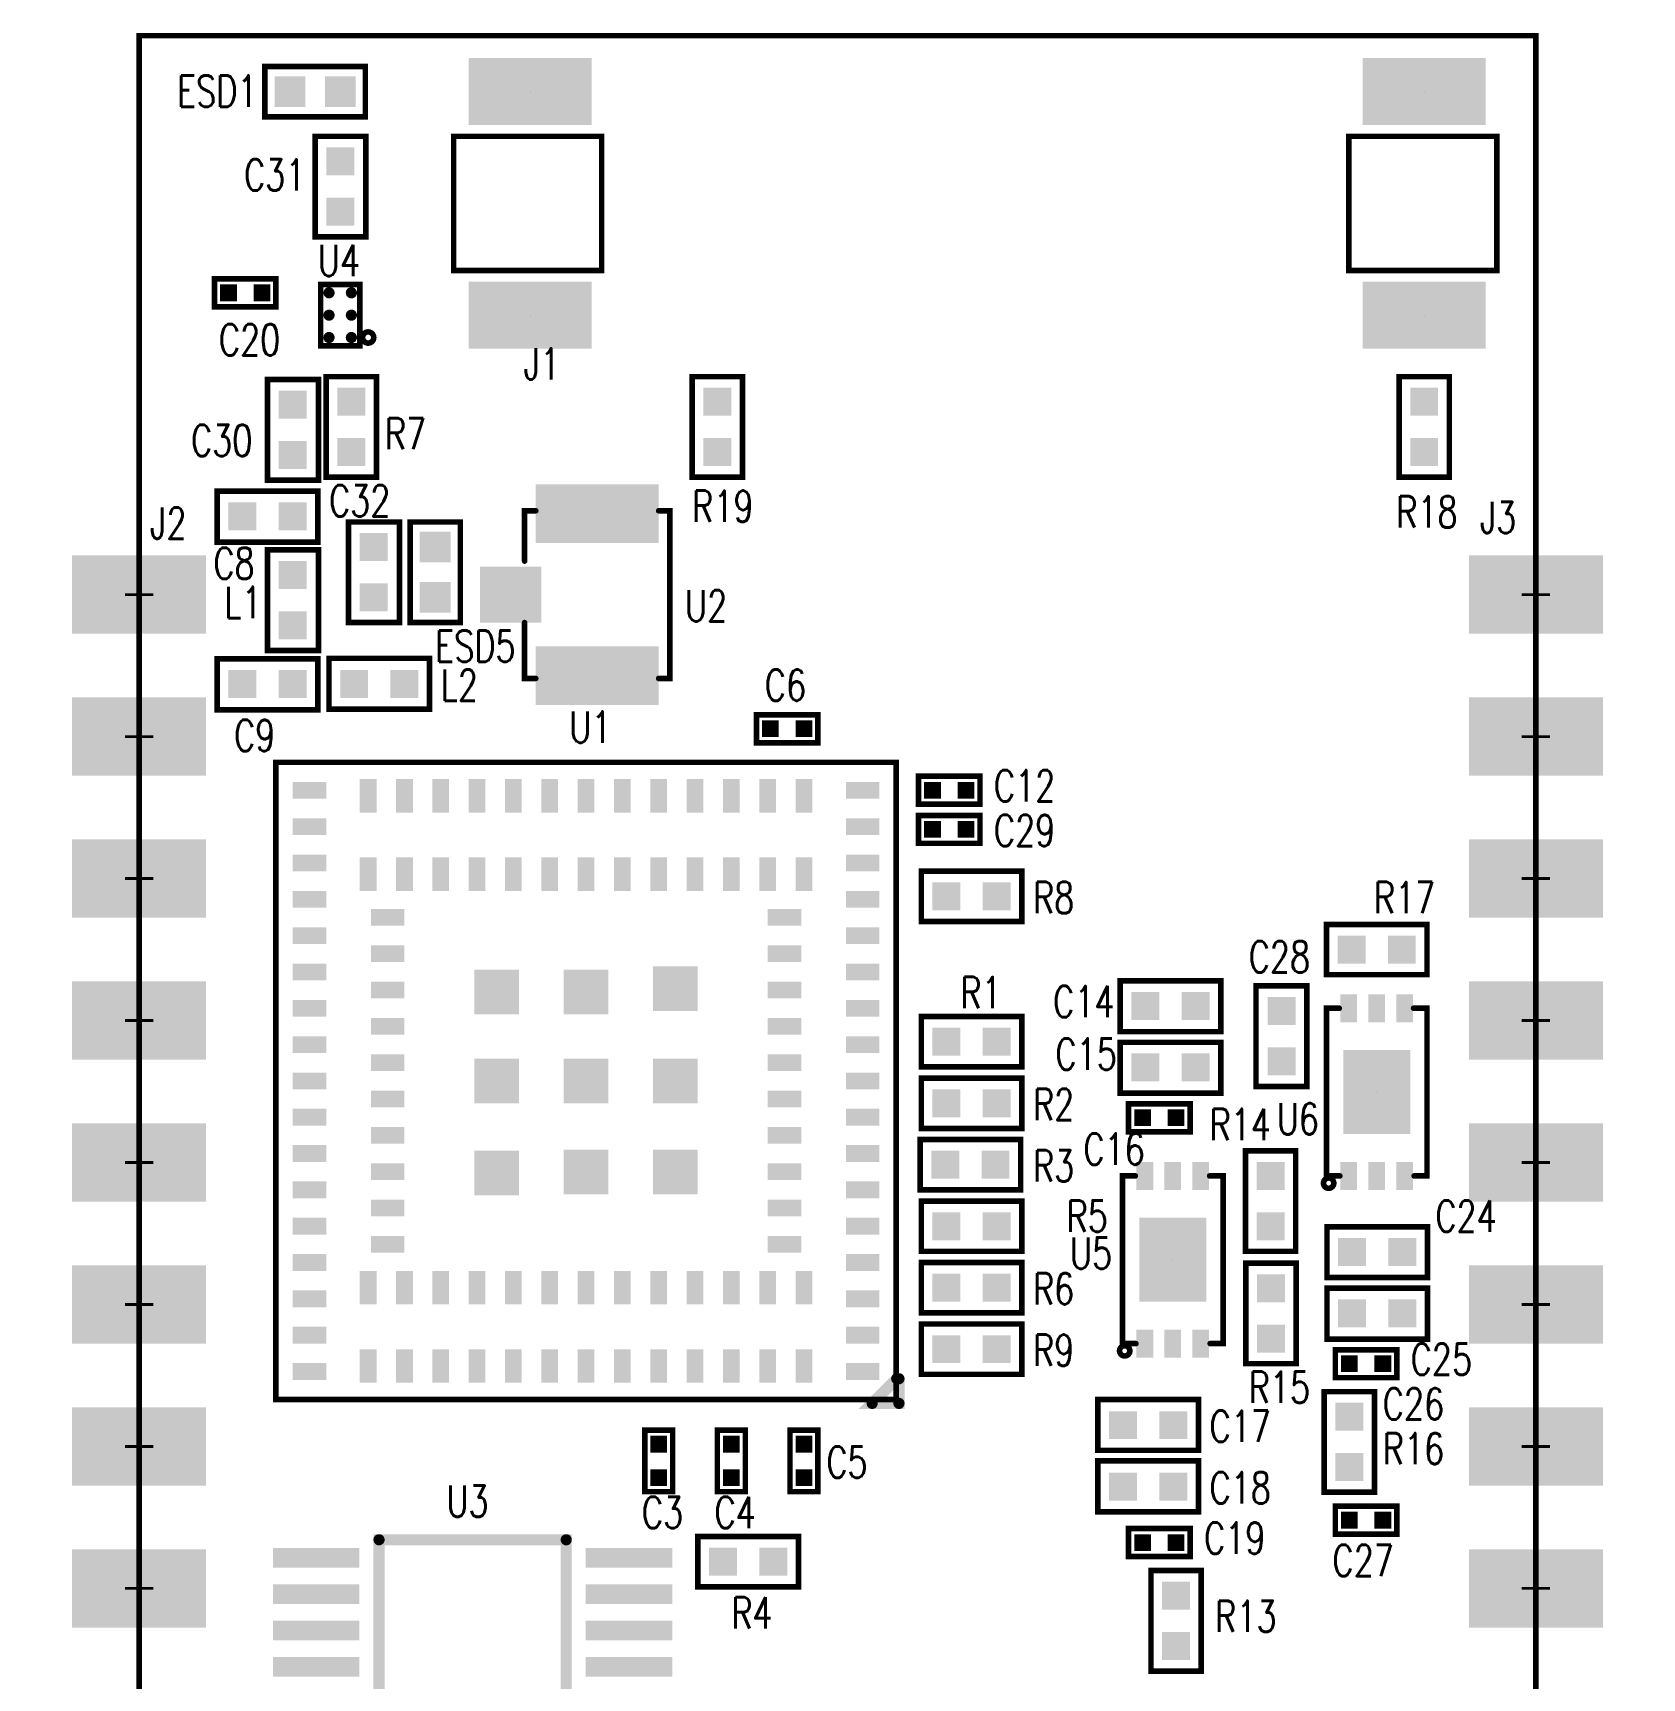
# Model space of a CAD drawing. Extents: x -1.9 to 26.9, y -0.1 to 50.
# Drawn here: x -1.9 to 26.9, y 20.62 to 50.05 of the extents above; entities that cross this region are included whole.
import ezdxf

# ---------------------------------------------------------------- set-up
doc = ezdxf.new("R2010")
doc.units = 0
for name, color, linetype in [('BOARD_CUTOUT_00', 254, 'CONTINUOUS'), ('BOARD_OUTLINE_00', 254, 'CONTINUOUS'), ('DRIL_NPLTE_THRU_01', 176, 'CONTINUOUS'), ('DRIL_NPLTE_THRU_02', 136, 'CONTINUOUS'), ('DRIL_NPLTE_THRU_03', 56, 'CONTINUOUS'), ('DRIL_NPLTE_THRU_04', 16, 'CONTINUOUS'), ('DRIL_PLTE_THRU_01', 176, 'CONTINUOUS'), ('DRIL_PLTE_THRU_02', 136, 'CONTINUOUS'), ('DRIL_PLTE_THRU_03', 56, 'CONTINUOUS'), ('DRIL_PLTE_THRU_04', 16, 'CONTINUOUS'), ('DRIL_SYMBOL', 254, 'CONTINUOUS'), ('PADS_BOT', 1, 'CONTINUOUS'), ('PADS_INNER', 5, 'CONTINUOUS'), ('PADS_TOP', 5, 'CONTINUOUS'), ('PART_NAME_01', 254, 'CONTINUOUS'), ('PART_TOP_2DLINE_01', 254, 'CONTINUOUS'), ('PART_TOP_2DLINE_26', 254, 'CONTINUOUS')]:
    doc.layers.add(name, color=color, linetype=linetype)
doc.styles.add('W0$1', font='simplex', dxfattribs={"width": 0.75})

# ---------------------------------------------------------------- blocks, each defined once
blk = doc.blocks.new('SMOOTH_0$1')
at = {"const_width": 0.05}
blk.add_lwpolyline([(-0.025, 0, 1), (0.025, 0, 1)], format="xyb", close=True, dxfattribs=at)
blk = doc.blocks.new('BOARD_1')
at = {"layer": 'BOARD_CUTOUT_00', "const_width": 0.1}
for points in [[(5.98, 5.9), (8.63, 5.9), (8.63, 3.5), (5.98, 3.5)], [(22, 5.9), (24.65, 5.9), (24.65, 3.5), (22, 3.5)]]:
    blk.add_lwpolyline(points, close=True, dxfattribs=at)
at = {"layer": 'BOARD_OUTLINE_00', "const_width": 0.1}
blk.add_lwpolyline([(0.35, 7.7), (25.35, 7.7), (25.35, -42.3), (0.35, -42.3)], close=True, dxfattribs=at)
at = {"layer": 'BOARD_CUTOUT_00'}
for p in [(5.98, 5.9), (8.63, 5.9), (22, 5.9), (24.65, 5.9), (5.98, 3.5), (8.63, 3.5), (22, 3.5), (24.65, 3.5)]:
    blk.add_blockref('SMOOTH_0$1', p, dxfattribs=at)
at = {"layer": 'BOARD_OUTLINE_00'}
for p in [(0.35, 7.7), (25.35, 7.7), (0.35, -42.3), (25.35, -42.3)]:
    blk.add_blockref('SMOOTH_0$1', p, dxfattribs=at)
blk = doc.blocks.new('PART_BODY_TOP_2')
at = {"layer": 'PART_TOP_2DLINE_01', "const_width": 0.1}
blk.add_lwpolyline([(-0.55, 0.25), (0.55, 0.25), (0.55, -0.25), (-0.55, -0.25)], close=True, dxfattribs=at)
at = {"layer": 'PART_TOP_2DLINE_01'}
for p in [(-0.55, 0.25), (0.55, 0.25), (-0.55, -0.25), (0.55, -0.25)]:
    blk.add_blockref('SMOOTH_0$1', p, dxfattribs=at)
blk = doc.blocks.new('DRIL_HOLE_0')
blk.add_lwpolyline([(0, 0, 1), (0, 0, 1)], format="xyb", close=True)
blk = doc.blocks.new('PAD_0')
blk.add_lwpolyline([(0, 0, 1), (0, 0, 1)], format="xyb", close=True)
blk = doc.blocks.new('PAD_1')
at = {"const_width": 0.3}
blk.add_lwpolyline([(-0.15, 0), (0.15, 0)], dxfattribs=at)
blk = doc.blocks.new('STK_TOP_5')
at = {"layer": 'DRIL_PLTE_THRU_01'}
blk.add_blockref('DRIL_HOLE_0', (0, 0), dxfattribs=at)
at = {"layer": 'DRIL_PLTE_THRU_02'}
blk.add_blockref('DRIL_HOLE_0', (0, 0), dxfattribs=at)
at = {"layer": 'DRIL_PLTE_THRU_03'}
blk.add_blockref('DRIL_HOLE_0', (0, 0), dxfattribs=at)
at = {"layer": 'DRIL_PLTE_THRU_04'}
blk.add_blockref('DRIL_HOLE_0', (0, 0), dxfattribs=at)
at = {"layer": 'PADS_BOT'}
blk.add_blockref('PAD_0', (0, 0), dxfattribs=at)
at = {"layer": 'PADS_INNER'}
blk.add_blockref('PAD_0', (0, 0), dxfattribs=at)
at = {"layer": 'PADS_TOP'}
blk.add_blockref('PAD_1', (0, 0), dxfattribs=at)
blk = doc.blocks.new('SYM_TOP_2')
for name, p in [('PART_BODY_TOP_2', (0, 0)), ('STK_TOP_5', (-0.3, 0)), ('STK_TOP_5', (0.3, 0))]:
    blk.add_blockref(name, p)
blk = doc.blocks.new('PART_TOP_2')
blk.add_blockref('SYM_TOP_2', (0, 0))
at = {"layer": 'PART_NAME_01', "style": 'W0$1', "width": 0.75}
blk.add_text('C12', height=0.56, dxfattribs=at).set_placement((0.8, -0.2))
blk = doc.blocks.new('PART_BODY_TOP_3')
at = {"layer": 'PART_TOP_2DLINE_01', "const_width": 0.1}
blk.add_lwpolyline([(-0.9, -0.46), (0.9, -0.46), (0.9, 0.45), (-0.9, 0.45)], close=True, dxfattribs=at)
at = {"layer": 'PART_TOP_2DLINE_01'}
for p in [(-0.9, 0.45), (0.9, 0.45), (-0.9, -0.46), (0.9, -0.46)]:
    blk.add_blockref('SMOOTH_0$1', p, dxfattribs=at)
blk = doc.blocks.new('PAD_2')
at = {"const_width": 0.5}
blk.add_lwpolyline([(-0.25, 0), (0.25, 0)], dxfattribs=at)
blk = doc.blocks.new('STK_TOP_6')
at = {"layer": 'DRIL_PLTE_THRU_01'}
blk.add_blockref('DRIL_HOLE_0', (0, 0), dxfattribs=at)
at = {"layer": 'DRIL_PLTE_THRU_02'}
blk.add_blockref('DRIL_HOLE_0', (0, 0), dxfattribs=at)
at = {"layer": 'DRIL_PLTE_THRU_03'}
blk.add_blockref('DRIL_HOLE_0', (0, 0), dxfattribs=at)
at = {"layer": 'DRIL_PLTE_THRU_04'}
blk.add_blockref('DRIL_HOLE_0', (0, 0), dxfattribs=at)
at = {"layer": 'PADS_BOT'}
blk.add_blockref('PAD_0', (0, 0), dxfattribs=at)
at = {"layer": 'PADS_INNER'}
blk.add_blockref('PAD_0', (0, 0), dxfattribs=at)
at = {"layer": 'PADS_TOP'}
blk.add_blockref('PAD_2', (0, 0), dxfattribs=at)
blk = doc.blocks.new('SYM_TOP_3')
for name, p in [('PART_BODY_TOP_3', (0, 0)), ('STK_TOP_6', (-0.45, 0)), ('STK_TOP_6', (0.45, 0))]:
    blk.add_blockref(name, p)
blk = doc.blocks.new('PART_TOP_4')
blk.add_blockref('SYM_TOP_3', (0, 0))
at = {"layer": 'PART_NAME_01', "style": 'W0$1', "width": 0.75}
blk.add_text('C14', height=0.56, dxfattribs=at).set_placement((-2.1, -0.2))
blk = doc.blocks.new('PART_TOP_5')
blk.add_blockref('SYM_TOP_3', (0, 0))
at = {"layer": 'PART_NAME_01', "style": 'W0$1', "width": 0.75}
blk.add_text('C15', height=0.56, dxfattribs=at).set_placement((-2.06, -0.04))
blk = doc.blocks.new('PART_TOP_6')
blk.add_blockref('SYM_TOP_2', (0, 0))
at = {"layer": 'PART_NAME_01', "style": 'W0$1', "width": 0.75}
blk.add_text('C16', height=0.56, dxfattribs=at).set_placement((-1.36, -0.84))
blk = doc.blocks.new('PART_TOP_7')
blk.add_blockref('SYM_TOP_3', (0, 0))
at = {"layer": 'PART_NAME_01', "style": 'W0$1', "width": 0.75}
blk.add_text('C17', height=0.56, rotation=180, dxfattribs=at).set_placement((-1.1, 0.3))
blk = doc.blocks.new('PART_TOP_8')
blk.add_blockref('SYM_TOP_3', (0, 0))
at = {"layer": 'PART_NAME_01', "style": 'W0$1', "width": 0.75}
blk.add_text('C18', height=0.56, rotation=180, dxfattribs=at).set_placement((-1.1, 0.3))
blk = doc.blocks.new('PART_TOP_9')
blk.add_blockref('SYM_TOP_2', (0, 0))
at = {"layer": 'PART_NAME_01', "style": 'W0$1', "width": 0.75}
blk.add_text('C19', height=0.56, rotation=180, dxfattribs=at).set_placement((-0.8, 0.2))
blk = doc.blocks.new('PART_TOP_12')
blk.add_blockref('SYM_TOP_3', (0, 0))
at = {"layer": 'PART_NAME_01', "style": 'W0$1', "width": 0.75}
blk.add_text('C24', height=0.56, dxfattribs=at).set_placement((1.04, 0.36))
blk = doc.blocks.new('PART_TOP_13')
blk.add_blockref('SYM_TOP_3', (0, 0))
at = {"layer": 'PART_NAME_01', "style": 'W0$1', "width": 0.75}
blk.add_text('C25', height=0.56, dxfattribs=at).set_placement((0.6, -1.1))
blk = doc.blocks.new('PART_TOP_14')
blk.add_blockref('SYM_TOP_2', (0, 0))
at = {"layer": 'PART_NAME_01', "style": 'W0$1', "width": 0.75}
blk.add_text('C26', height=0.56, dxfattribs=at).set_placement((0.3, -1))
blk = doc.blocks.new('PART_TOP_15')
blk.add_blockref('SYM_TOP_2', (0, 0))
at = {"layer": 'PART_NAME_01', "style": 'W0$1', "width": 0.75}
blk.add_text('C27', height=0.56, dxfattribs=at).set_placement((-0.6, -1))
blk = doc.blocks.new('PART_TOP_16')
blk.add_blockref('SYM_TOP_3', (0, 0))
at = {"layer": 'PART_NAME_01', "style": 'W0$1', "width": 0.75}
blk.add_text('C28', height=0.56, rotation=90, dxfattribs=at).set_placement((-1.14, -0.59))
blk = doc.blocks.new('PART_TOP_17')
blk.add_blockref('SYM_TOP_2', (0, 0))
at = {"layer": 'PART_NAME_01', "style": 'W0$1', "width": 0.75}
blk.add_text('C3', height=0.56, rotation=90, dxfattribs=at).set_placement((1.2, -0.3))
blk = doc.blocks.new('PART_TOP_18')
blk.add_blockref('SYM_TOP_2', (0, 0))
at = {"layer": 'PART_NAME_01', "style": 'W0$1', "width": 0.75}
blk.add_text('C6', height=0.56, rotation=180, dxfattribs=at).set_placement((0.4, -0.5))
blk = doc.blocks.new('PART_TOP_19')
blk.add_blockref('SYM_TOP_3', (0, 0))
at = {"layer": 'PART_NAME_01', "style": 'W0$1', "width": 0.75}
blk.add_text('C8', height=0.56, dxfattribs=at).set_placement((-0.97, -1.12))
blk = doc.blocks.new('PART_TOP_20')
blk.add_blockref('SYM_TOP_3', (0, 0))
at = {"layer": 'PART_NAME_01', "style": 'W0$1', "width": 0.75}
blk.add_text('C9', height=0.56, dxfattribs=at).set_placement((-0.6, -1.2))
blk = doc.blocks.new('PART_BODY_TOP_5')
at = {"layer": 'PART_TOP_2DLINE_01', "const_width": 0.1}
blk.add_lwpolyline([(-0.9, 0.45), (0.9, 0.45), (0.9, -0.45), (-0.9, -0.45)], close=True, dxfattribs=at)
at = {"layer": 'PART_TOP_2DLINE_01'}
for p in [(-0.9, 0.45), (0.9, 0.45), (-0.9, -0.45), (0.9, -0.45)]:
    blk.add_blockref('SMOOTH_0$1', p, dxfattribs=at)
blk = doc.blocks.new('PAD_6')
at = {"const_width": 0.55}
blk.add_lwpolyline([(-0.275, 0), (0.275, 0)], dxfattribs=at)
blk = doc.blocks.new('STK_TOP_10')
at = {"layer": 'DRIL_PLTE_THRU_01'}
blk.add_blockref('DRIL_HOLE_0', (0, 0), dxfattribs=at)
at = {"layer": 'DRIL_PLTE_THRU_02'}
blk.add_blockref('DRIL_HOLE_0', (0, 0), dxfattribs=at)
at = {"layer": 'DRIL_PLTE_THRU_03'}
blk.add_blockref('DRIL_HOLE_0', (0, 0), dxfattribs=at)
at = {"layer": 'DRIL_PLTE_THRU_04'}
blk.add_blockref('DRIL_HOLE_0', (0, 0), dxfattribs=at)
at = {"layer": 'PADS_BOT'}
blk.add_blockref('PAD_0', (0, 0), dxfattribs=at)
at = {"layer": 'PADS_INNER'}
blk.add_blockref('PAD_0', (0, 0), dxfattribs=at)
at = {"layer": 'PADS_TOP'}
blk.add_blockref('PAD_6', (0, 0), dxfattribs=at)
blk = doc.blocks.new('SYM_TOP_5')
for name, p in [('PART_BODY_TOP_5', (0, 0)), ('STK_TOP_10', (-0.45, 0)), ('STK_TOP_10', (0.45, 0))]:
    blk.add_blockref(name, p)
blk = doc.blocks.new('PART_TOP_22')
blk.add_blockref('SYM_TOP_5', (0, 0))
at = {"layer": 'PART_NAME_01', "style": 'W0$1', "width": 0.75}
blk.add_text('ESD1', height=0.56, dxfattribs=at).set_placement((-2.47, -0.27))
blk = doc.blocks.new('DRIL_SYMBOL_1')
at = {"layer": 'DRIL_SYMBOL', "const_width": 0.0508}
for points in [[(-0.254, 0), (0.254, 0)], [(0, -0.254), (0, 0.254)]]:
    blk.add_lwpolyline(points, dxfattribs=at)
blk = doc.blocks.new('DRIL_HOLE_1')
at = {"const_width": 0.5}
blk.add_lwpolyline([(-0.25, 0, 1), (0.25, 0, 1)], format="xyb", close=True, dxfattribs=at)
blk.add_blockref('DRIL_SYMBOL_1', (0, 0))
blk = doc.blocks.new('PAD_7')
at = {"const_width": 1.4}
blk.add_lwpolyline([(-0.7, 0), (0.7, 0)], dxfattribs=at)
blk = doc.blocks.new('PAD_8')
at = {"const_width": 1.4}
blk.add_lwpolyline([(-1.2, 0), (1.2, 0)], dxfattribs=at)
blk = doc.blocks.new('STK_TOP_69')
at = {"layer": 'DRIL_PLTE_THRU_01'}
blk.add_blockref('DRIL_HOLE_1', (0, 0), dxfattribs=at)
at = {"layer": 'DRIL_PLTE_THRU_02'}
blk.add_blockref('DRIL_HOLE_1', (0, 0), dxfattribs=at)
at = {"layer": 'DRIL_PLTE_THRU_03'}
blk.add_blockref('DRIL_HOLE_1', (0, 0), dxfattribs=at)
at = {"layer": 'DRIL_PLTE_THRU_04'}
blk.add_blockref('DRIL_HOLE_1', (0, 0), dxfattribs=at)
at = {"layer": 'PADS_BOT', "rotation": 90}
blk.add_blockref('PAD_8', (0, 0), dxfattribs=at)
at = {"layer": 'PADS_INNER'}
blk.add_blockref('PAD_7', (0, 0), dxfattribs=at)
at = {"layer": 'PADS_TOP'}
blk.add_blockref('PAD_7', (0, 0), dxfattribs=at)
blk = doc.blocks.new('SYM_TOP_7')
for p in [(0, 0), (2.54, 0), (5.08, 0), (7.62, 0), (10.16, 0), (12.7, 0), (15.24, 0), (17.78, 0), (20.32, 0), (22.86, 0), (25.4, 0), (27.94, 0), (30.48, 0), (33.02, 0), (35.56, 0), (38.1, 0)]:
    blk.add_blockref('STK_TOP_69', p)
blk = doc.blocks.new('PART_TOP_26')
blk.add_blockref('SYM_TOP_7', (0, 0))
at = {"layer": 'PART_NAME_01', "style": 'W0$1', "width": 0.75}
blk.add_text('J2', height=0.56, rotation=90, dxfattribs=at).set_placement((-1, 0.2))
blk = doc.blocks.new('PART_TOP_27')
blk.add_blockref('SYM_TOP_7', (0, 0))
at = {"layer": 'PART_NAME_01', "style": 'W0$1', "width": 0.75}
blk.add_text('J3', height=0.56, rotation=90, dxfattribs=at).set_placement((-1.1, -1))
blk = doc.blocks.new('PART_BODY_TOP_8')
at = {"layer": 'PART_TOP_2DLINE_01', "const_width": 0.1}
blk.add_lwpolyline([(-0.9, -0.46), (0.9, -0.46), (0.9, 0.45), (-0.9, 0.45)], close=True, dxfattribs=at)
at = {"layer": 'PART_TOP_2DLINE_01'}
for p in [(-0.9, 0.45), (0.9, 0.45), (-0.9, -0.46), (0.9, -0.46)]:
    blk.add_blockref('SMOOTH_0$1', p, dxfattribs=at)
blk = doc.blocks.new('SYM_TOP_8')
for name, p in [('PART_BODY_TOP_8', (0, 0)), ('STK_TOP_6', (-0.45, 0)), ('STK_TOP_6', (0.45, 0))]:
    blk.add_blockref(name, p)
blk = doc.blocks.new('PART_TOP_28')
blk.add_blockref('SYM_TOP_8', (0, 0))
at = {"layer": 'PART_NAME_01', "style": 'W0$1', "width": 0.75}
blk.add_text('L1', height=0.56, rotation=270, dxfattribs=at).set_placement((-0.32, 1.22))
blk = doc.blocks.new('PART_TOP_29')
blk.add_blockref('SYM_TOP_8', (0, 0))
at = {"layer": 'PART_NAME_01', "style": 'W0$1', "width": 0.75}
blk.add_text('L2', height=0.56, rotation=180, dxfattribs=at).set_placement((-1.1, 0.3))
blk = doc.blocks.new('PART_BODY_TOP_9')
at = {"layer": 'PART_TOP_2DLINE_01', "const_width": 0.1}
blk.add_lwpolyline([(-0.9, 0.45), (0.9, 0.45), (0.9, -0.45), (-0.9, -0.45)], close=True, dxfattribs=at)
at = {"layer": 'PART_TOP_2DLINE_01'}
for p in [(-0.9, 0.45), (0.9, 0.45), (-0.9, -0.45), (0.9, -0.45)]:
    blk.add_blockref('SMOOTH_0$1', p, dxfattribs=at)
blk = doc.blocks.new('SYM_TOP_9')
for name, p in [('PART_BODY_TOP_9', (0, 0)), ('STK_TOP_6', (-0.45, 0)), ('STK_TOP_6', (0.45, 0))]:
    blk.add_blockref(name, p)
blk = doc.blocks.new('PART_TOP_30')
blk.add_blockref('SYM_TOP_9', (0, 0))
at = {"layer": 'PART_NAME_01', "style": 'W0$1', "width": 0.75}
blk.add_text('R1', height=0.56, dxfattribs=at).set_placement((-0.2, 0.6))
blk = doc.blocks.new('PART_TOP_32')
blk.add_blockref('SYM_TOP_9', (0, 0))
at = {"layer": 'PART_NAME_01', "style": 'W0$1', "width": 0.75}
blk.add_text('R13', height=0.56, rotation=90, dxfattribs=at).set_placement((0.2, 0.7))
blk = doc.blocks.new('PART_TOP_33')
blk.add_blockref('SYM_TOP_9', (0, 0))
at = {"layer": 'PART_NAME_01', "style": 'W0$1', "width": 0.75}
blk.add_text('R14', height=0.56, rotation=90, dxfattribs=at).set_placement((-1.09, -1.09))
blk = doc.blocks.new('PART_TOP_34')
blk.add_blockref('SYM_TOP_9', (0, 0))
at = {"layer": 'PART_NAME_01', "style": 'W0$1', "width": 0.75}
blk.add_text('R15', height=0.56, rotation=90, dxfattribs=at).set_placement((1.6, -0.4))
blk = doc.blocks.new('PART_TOP_35')
blk.add_blockref('SYM_TOP_9', (0, 0))
at = {"layer": 'PART_NAME_01', "style": 'W0$1', "width": 0.75}
blk.add_text('R16', height=0.56, rotation=270, dxfattribs=at).set_placement((-0.4, -0.6))
blk = doc.blocks.new('PART_TOP_36')
blk.add_blockref('SYM_TOP_9', (0, 0))
at = {"layer": 'PART_NAME_01', "style": 'W0$1', "width": 0.75}
blk.add_text('R17', height=0.56, dxfattribs=at).set_placement((-0.05, 0.65))
blk = doc.blocks.new('PART_TOP_37')
blk.add_blockref('SYM_TOP_9', (0, 0))
at = {"layer": 'PART_NAME_01', "style": 'W0$1', "width": 0.75}
blk.add_text('R2', height=0.56, dxfattribs=at).set_placement((1.1, -0.3))
blk = doc.blocks.new('PART_TOP_38')
blk.add_blockref('SYM_TOP_9', (0, 0))
at = {"layer": 'PART_NAME_01', "style": 'W0$1', "width": 0.75}
blk.add_text('R3', height=0.56, dxfattribs=at).set_placement((1.122, -0.3))
blk = doc.blocks.new('PART_TOP_39')
blk.add_blockref('SYM_TOP_9', (0, 0))
at = {"layer": 'PART_NAME_01', "style": 'W0$1', "width": 0.75}
blk.add_text('R4', height=0.56, rotation=180, dxfattribs=at).set_placement((0.3, 1.2))
blk = doc.blocks.new('PART_TOP_40')
blk.add_blockref('SYM_TOP_9', (0, 0))
at = {"layer": 'PART_NAME_01', "style": 'W0$1', "width": 0.75}
blk.add_text('R5', height=0.56, dxfattribs=at).set_placement((1.7, -0.1))
blk = doc.blocks.new('PART_TOP_41')
blk.add_blockref('SYM_TOP_9', (0, 0))
at = {"layer": 'PART_NAME_01', "style": 'W0$1', "width": 0.75}
blk.add_text('R6', height=0.56, dxfattribs=at).set_placement((1.1, -0.3))
blk = doc.blocks.new('PART_TOP_42')
blk.add_blockref('SYM_TOP_9', (0, 0))
at = {"layer": 'PART_NAME_01', "style": 'W0$1', "width": 0.75}
blk.add_text('R8', height=0.56, dxfattribs=at).set_placement((1.1, -0.3))
blk = doc.blocks.new('PART_TOP_43')
blk.add_blockref('SYM_TOP_9', (0, 0))
at = {"layer": 'PART_NAME_01', "style": 'W0$1', "width": 0.75}
blk.add_text('R9', height=0.56, dxfattribs=at).set_placement((1.1, -0.3))
blk = doc.blocks.new('SMOOTH_0$2')
at = {"const_width": 0.1}
blk.add_lwpolyline([(-0.05, 0, 1), (0.05, 0, 1)], format="xyb", close=True, dxfattribs=at)
blk = doc.blocks.new('PART_BODY_TOP_10')
at = {"layer": 'PART_TOP_2DLINE_01', "const_width": 0.2}
blk.add_lwpolyline([(-5.56, 5.33), (-5.12, 5.77), (-5.6, 5.77), (-5.6, 5.33)], dxfattribs=at)
at = {"layer": 'PART_TOP_2DLINE_01', "const_width": 0.1}
blk.add_lwpolyline([(-5.55, 5.7), (5.55, 5.7), (5.55, -5.7), (-5.55, -5.7)], close=True, dxfattribs=at)
at = {"layer": 'PART_TOP_2DLINE_01'}
for name, p in [('SMOOTH_0$2', (-5.6, 5.77)), ('SMOOTH_0$1', (-5.55, 5.7)), ('SMOOTH_0$2', (-5.12, 5.77)), ('SMOOTH_0$1', (5.55, 5.7)), ('SMOOTH_0$2', (-5.6, 5.33)), ('SMOOTH_0$2', (-5.56, 5.33)), ('SMOOTH_0$1', (-5.55, -5.7)), ('SMOOTH_0$1', (5.55, -5.7))]:
    blk.add_blockref(name, p, dxfattribs=at)
blk = doc.blocks.new('PAD_9')
at = {"const_width": 0.3}
blk.add_lwpolyline([(-0.3, 0), (0.3, 0)], dxfattribs=at)
blk = doc.blocks.new('STK_TOP_15')
at = {"layer": 'DRIL_NPLTE_THRU_01'}
blk.add_blockref('DRIL_HOLE_0', (0, 0), dxfattribs=at)
at = {"layer": 'DRIL_NPLTE_THRU_02'}
blk.add_blockref('DRIL_HOLE_0', (0, 0), dxfattribs=at)
at = {"layer": 'DRIL_NPLTE_THRU_03'}
blk.add_blockref('DRIL_HOLE_0', (0, 0), dxfattribs=at)
at = {"layer": 'DRIL_NPLTE_THRU_04'}
blk.add_blockref('DRIL_HOLE_0', (0, 0), dxfattribs=at)
at = {"layer": 'PADS_BOT'}
blk.add_blockref('PAD_0', (0, 0), dxfattribs=at)
at = {"layer": 'PADS_INNER'}
blk.add_blockref('PAD_0', (0, 0), dxfattribs=at)
at = {"layer": 'PADS_TOP'}
blk.add_blockref('PAD_9', (0, 0), dxfattribs=at)
blk = doc.blocks.new('STK_TOP_16')
at = {"layer": 'DRIL_NPLTE_THRU_01'}
blk.add_blockref('DRIL_HOLE_0', (0, 0), dxfattribs=at)
at = {"layer": 'DRIL_NPLTE_THRU_02'}
blk.add_blockref('DRIL_HOLE_0', (0, 0), dxfattribs=at)
at = {"layer": 'DRIL_NPLTE_THRU_03'}
blk.add_blockref('DRIL_HOLE_0', (0, 0), dxfattribs=at)
at = {"layer": 'DRIL_NPLTE_THRU_04'}
blk.add_blockref('DRIL_HOLE_0', (0, 0), dxfattribs=at)
at = {"layer": 'PADS_BOT'}
blk.add_blockref('PAD_0', (0, 0), dxfattribs=at)
at = {"layer": 'PADS_INNER'}
blk.add_blockref('PAD_0', (0, 0), dxfattribs=at)
at = {"layer": 'PADS_TOP', "rotation": 90}
blk.add_blockref('PAD_9', (0, 0), dxfattribs=at)
blk = doc.blocks.new('PAD_10')
at = {"const_width": 0.8}
blk.add_lwpolyline([(-0.4, 0), (0.4, 0)], dxfattribs=at)
blk = doc.blocks.new('STK_TOP_17')
at = {"layer": 'DRIL_NPLTE_THRU_01'}
blk.add_blockref('DRIL_HOLE_0', (0, 0), dxfattribs=at)
at = {"layer": 'DRIL_NPLTE_THRU_02'}
blk.add_blockref('DRIL_HOLE_0', (0, 0), dxfattribs=at)
at = {"layer": 'DRIL_NPLTE_THRU_03'}
blk.add_blockref('DRIL_HOLE_0', (0, 0), dxfattribs=at)
at = {"layer": 'DRIL_NPLTE_THRU_04'}
blk.add_blockref('DRIL_HOLE_0', (0, 0), dxfattribs=at)
at = {"layer": 'PADS_BOT'}
blk.add_blockref('PAD_0', (0, 0), dxfattribs=at)
at = {"layer": 'PADS_INNER'}
blk.add_blockref('PAD_0', (0, 0), dxfattribs=at)
at = {"layer": 'PADS_TOP'}
blk.add_blockref('PAD_10', (0, 0), dxfattribs=at)
blk = doc.blocks.new('SYM_TOP_10')
for name, p in [('PART_BODY_TOP_10', (0, 0)), ('STK_TOP_15', (-4.95, 5.2)), ('STK_TOP_16', (-3.9, 5.1)), ('STK_TOP_16', (-3.25, 5.1)), ('STK_TOP_16', (-2.6, 5.1)), ('STK_TOP_16', (-1.95, 5.1)), ('STK_TOP_16', (-1.3, 5.1)), ('STK_TOP_16', (-0.65, 5.1)), ('STK_TOP_16', (0, 5.1)), ('STK_TOP_16', (0.65, 5.1)), ('STK_TOP_16', (1.3, 5.1)), ('STK_TOP_16', (1.95, 5.1)), ('STK_TOP_16', (2.6, 5.1)), ('STK_TOP_16', (3.25, 5.1)), ('STK_TOP_16', (3.9, 5.1)), ('STK_TOP_15', (4.95, 5.2)), ('STK_TOP_15', (-4.95, 4.55)), ('STK_TOP_15', (4.95, 4.55)), ('STK_TOP_16', (-3.9, 3.7)), ('STK_TOP_16', (-3.25, 3.7)), ('STK_TOP_16', (-2.6, 3.7)), ('STK_TOP_16', (-1.95, 3.7)), ('STK_TOP_16', (-1.3, 3.7)), ('STK_TOP_16', (-0.65, 3.7)), ('STK_TOP_16', (0, 3.7)), ('STK_TOP_16', (0.65, 3.7)), ('STK_TOP_16', (1.3, 3.7)), ('STK_TOP_16', (1.95, 3.7)), ('STK_TOP_16', (2.6, 3.7)), ('STK_TOP_16', (3.25, 3.7)), ('STK_TOP_16', (3.9, 3.7)), ('STK_TOP_15', (-4.95, 3.9)), ('STK_TOP_15', (4.95, 3.9)), ('STK_TOP_15', (-4.95, 3.25)), ('STK_TOP_15', (4.95, 3.25)), ('STK_TOP_15', (-3.55, 2.925)), ('STK_TOP_15', (3.55, 2.925)), ('STK_TOP_15', (-4.95, 2.6)), ('STK_TOP_15', (4.95, 2.6)), ('STK_TOP_15', (-3.55, 2.275)), ('STK_TOP_15', (3.55, 2.275)), ('STK_TOP_15', (-4.95, 1.95)), ('STK_TOP_15', (4.95, 1.95)), ('STK_TOP_15', (-3.55, 1.625)), ('STK_TOP_17', (-1.6, 1.63)), ('STK_TOP_17', (0, 1.63)), ('STK_TOP_17', (1.6, 1.65)), ('STK_TOP_15', (3.55, 1.625)), ('STK_TOP_15', (-4.95, 1.3)), ('STK_TOP_15', (4.95, 1.3)), ('STK_TOP_15', (-3.55, 0.975)), ('STK_TOP_15', (3.55, 0.975)), ('STK_TOP_15', (-4.95, 0.65)), ('STK_TOP_15', (4.95, 0.65)), ('STK_TOP_15', (-3.55, 0.325)), ('STK_TOP_17', (-1.6, 0)), ('STK_TOP_17', (0, 0)), ('STK_TOP_17', (1.6, 0)), ('STK_TOP_15', (3.55, 0.325)), ('STK_TOP_15', (-4.95, 0)), ('STK_TOP_15', (4.95, 0)), ('STK_TOP_15', (-3.55, -0.325)), ('STK_TOP_15', (3.55, -0.325)), ('STK_TOP_15', (-4.95, -0.65)), ('STK_TOP_15', (4.95, -0.65)), ('STK_TOP_15', (-3.55, -0.975)), ('STK_TOP_15', (3.55, -0.975)), ('STK_TOP_15', (-4.95, -1.3)), ('STK_TOP_15', (4.95, -1.3)), ('STK_TOP_17', (-1.6, -1.65)), ('STK_TOP_17', (0, -1.59)), ('STK_TOP_17', (1.6, -1.59)), ('STK_TOP_15', (-3.55, -1.625)), ('STK_TOP_15', (3.55, -1.625)), ('STK_TOP_15', (-4.95, -1.95)), ('STK_TOP_15', (4.95, -1.95)), ('STK_TOP_15', (-3.55, -2.275)), ('STK_TOP_15', (3.55, -2.275)), ('STK_TOP_15', (-4.95, -2.6)), ('STK_TOP_15', (4.95, -2.6)), ('STK_TOP_15', (-3.55, -2.925)), ('STK_TOP_15', (3.55, -2.925)), ('STK_TOP_15', (-4.95, -3.25)), ('STK_TOP_15', (4.95, -3.25)), ('STK_TOP_16', (-3.9, -3.7)), ('STK_TOP_16', (-3.25, -3.7)), ('STK_TOP_16', (-2.6, -3.7)), ('STK_TOP_16', (-1.95, -3.7)), ('STK_TOP_16', (-1.3, -3.7)), ('STK_TOP_16', (-0.65, -3.7)), ('STK_TOP_16', (0, -3.7)), ('STK_TOP_16', (0.65, -3.7)), ('STK_TOP_16', (1.3, -3.7)), ('STK_TOP_16', (1.95, -3.7)), ('STK_TOP_16', (2.6, -3.7)), ('STK_TOP_16', (3.25, -3.7)), ('STK_TOP_16', (3.9, -3.7)), ('STK_TOP_15', (-4.95, -3.9)), ('STK_TOP_15', (4.95, -3.9)), ('STK_TOP_15', (-4.95, -4.55)), ('STK_TOP_15', (4.95, -4.55)), ('STK_TOP_16', (-3.9, -5.1)), ('STK_TOP_16', (-3.25, -5.1)), ('STK_TOP_16', (-2.6, -5.1)), ('STK_TOP_16', (-1.95, -5.1)), ('STK_TOP_16', (-1.3, -5.1)), ('STK_TOP_16', (-0.65, -5.1)), ('STK_TOP_16', (0, -5.1)), ('STK_TOP_16', (0.65, -5.1)), ('STK_TOP_16', (1.3, -5.1)), ('STK_TOP_16', (1.95, -5.1)), ('STK_TOP_16', (2.6, -5.1)), ('STK_TOP_16', (3.25, -5.1)), ('STK_TOP_16', (3.9, -5.1)), ('STK_TOP_15', (-4.95, -5.2)), ('STK_TOP_15', (4.95, -5.2))]:
    blk.add_blockref(name, p)
blk = doc.blocks.new('PART_TOP_44')
blk.add_blockref('SYM_TOP_10', (0, 0))
at = {"layer": 'PART_NAME_01', "style": 'W0$1', "width": 0.75}
blk.add_text('U1', height=0.56, rotation=180, dxfattribs=at).set_placement((0.3, -6.05))
blk = doc.blocks.new('PART_BODY_TOP_11')
at = {"layer": 'PART_TOP_2DLINE_26', "const_width": 0.2}
blk.add_lwpolyline([(-1.675, 3.25), (-0.209, 3.25), (-0.209, 2.844), (0.209, 2.844), (0.209, 3.25), (1.675, 3.25), (1.675, -3.25), (-1.675, -3.25)], close=True, dxfattribs=at)
at = {"layer": 'PART_TOP_2DLINE_26'}
for p in [(-1.675, 3.25), (-0.209, 3.25), (0.209, 3.25), (1.675, 3.25), (-0.209, 2.844), (0.209, 2.844), (-1.675, -3.25), (1.675, -3.25)]:
    blk.add_blockref('SMOOTH_0$2', p, dxfattribs=at)
blk = doc.blocks.new('PAD_11')
at = {"const_width": 0.35}
blk.add_lwpolyline([(-0.775, 0), (0.775, 0)], dxfattribs=at)
blk = doc.blocks.new('STK_TOP_59')
at = {"layer": 'DRIL_NPLTE_THRU_01'}
blk.add_blockref('DRIL_HOLE_0', (0, 0), dxfattribs=at)
at = {"layer": 'DRIL_NPLTE_THRU_02'}
blk.add_blockref('DRIL_HOLE_0', (0, 0), dxfattribs=at)
at = {"layer": 'DRIL_NPLTE_THRU_03'}
blk.add_blockref('DRIL_HOLE_0', (0, 0), dxfattribs=at)
at = {"layer": 'DRIL_NPLTE_THRU_04'}
blk.add_blockref('DRIL_HOLE_0', (0, 0), dxfattribs=at)
at = {"layer": 'PADS_BOT'}
blk.add_blockref('PAD_0', (0, 0), dxfattribs=at)
at = {"layer": 'PADS_INNER'}
blk.add_blockref('PAD_0', (0, 0), dxfattribs=at)
at = {"layer": 'PADS_TOP'}
blk.add_blockref('PAD_11', (0, 0), dxfattribs=at)
blk = doc.blocks.new('SYM_TOP_11')
for name, p in [('PART_BODY_TOP_11', (0, 0)), ('STK_TOP_59', (-2.8, 2.925)), ('STK_TOP_59', (2.8, 2.925)), ('STK_TOP_59', (-2.8, 2.275)), ('STK_TOP_59', (2.8, 2.275)), ('STK_TOP_59', (-2.8, 1.625)), ('STK_TOP_59', (2.8, 1.625)), ('STK_TOP_59', (-2.8, 0.975)), ('STK_TOP_59', (2.8, 0.975)), ('STK_TOP_59', (-2.8, 0.325)), ('STK_TOP_59', (2.8, 0.325)), ('STK_TOP_59', (-2.8, -0.325)), ('STK_TOP_59', (2.8, -0.325)), ('STK_TOP_59', (-2.8, -0.975)), ('STK_TOP_59', (2.8, -0.975)), ('STK_TOP_59', (-2.8, -1.625)), ('STK_TOP_59', (2.8, -1.625)), ('STK_TOP_59', (-2.8, -2.275)), ('STK_TOP_59', (2.8, -2.275)), ('STK_TOP_59', (-2.8, -2.925)), ('STK_TOP_59', (2.8, -2.925))]:
    blk.add_blockref(name, p)
blk = doc.blocks.new('PART_TOP_45')
blk.add_blockref('SYM_TOP_11', (0, 0))
at = {"layer": 'PART_NAME_01', "style": 'W0$1', "width": 0.75}
blk.add_text('U3', height=0.56, rotation=180, dxfattribs=at).set_placement((0.47, -3.66))
blk = doc.blocks.new('PART_BODY_TOP_12')
at = {"layer": 'PART_TOP_2DLINE_26', "const_width": 0.1}
for points in [[(-0.66, -1.5), (-0.9, -1.5), (-0.9, 1.5), (-0.67, 1.5)], [(0.66, 1.5), (0.9, 1.5), (0.9, -1.5), (0.67, -1.5)]]:
    blk.add_lwpolyline(points, dxfattribs=at)
blk.add_lwpolyline([(-0.952, -1.63, 1), (-0.768, -1.63, 1)], format="xyb", close=True, dxfattribs=at)
at = {"layer": 'PART_TOP_2DLINE_26'}
for p in [(-0.9, 1.5), (-0.67, 1.5), (0.66, 1.5), (0.9, 1.5), (-0.9, -1.5), (-0.66, -1.5), (0.67, -1.5), (0.9, -1.5)]:
    blk.add_blockref('SMOOTH_0$1', p, dxfattribs=at)
blk = doc.blocks.new('PAD_12')
at = {"const_width": 0.3}
blk.add_lwpolyline([(-0.25, 0), (0.25, 0)], dxfattribs=at)
blk = doc.blocks.new('STK_TOP_61')
at = {"layer": 'DRIL_NPLTE_THRU_01'}
blk.add_blockref('DRIL_HOLE_0', (0, 0), dxfattribs=at)
at = {"layer": 'DRIL_NPLTE_THRU_02'}
blk.add_blockref('DRIL_HOLE_0', (0, 0), dxfattribs=at)
at = {"layer": 'DRIL_NPLTE_THRU_03'}
blk.add_blockref('DRIL_HOLE_0', (0, 0), dxfattribs=at)
at = {"layer": 'DRIL_NPLTE_THRU_04'}
blk.add_blockref('DRIL_HOLE_0', (0, 0), dxfattribs=at)
at = {"layer": 'PADS_BOT'}
blk.add_blockref('PAD_0', (0, 0), dxfattribs=at)
at = {"layer": 'PADS_INNER'}
blk.add_blockref('PAD_0', (0, 0), dxfattribs=at)
at = {"layer": 'PADS_TOP', "rotation": 90}
blk.add_blockref('PAD_12', (0, 0), dxfattribs=at)
blk = doc.blocks.new('PAD_13')
blk.add_lwpolyline([(0, 0), (0, 0)])
blk = doc.blocks.new('PAD_14')
at = {"const_width": 1.2}
blk.add_lwpolyline([(-0.75, 0), (0.75, 0)], dxfattribs=at)
blk = doc.blocks.new('STK_TOP_24')
at = {"layer": 'DRIL_NPLTE_THRU_01'}
blk.add_blockref('DRIL_HOLE_0', (0, 0), dxfattribs=at)
at = {"layer": 'DRIL_NPLTE_THRU_02'}
blk.add_blockref('DRIL_HOLE_0', (0, 0), dxfattribs=at)
at = {"layer": 'DRIL_NPLTE_THRU_03'}
blk.add_blockref('DRIL_HOLE_0', (0, 0), dxfattribs=at)
at = {"layer": 'DRIL_NPLTE_THRU_04'}
blk.add_blockref('DRIL_HOLE_0', (0, 0), dxfattribs=at)
at = {"layer": 'PADS_BOT'}
blk.add_blockref('PAD_13', (0, 0), dxfattribs=at)
at = {"layer": 'PADS_INNER'}
blk.add_blockref('PAD_13', (0, 0), dxfattribs=at)
at = {"layer": 'PADS_TOP', "rotation": 90}
blk.add_blockref('PAD_14', (0, 0), dxfattribs=at)
blk = doc.blocks.new('SYM_TOP_12')
for name, p in [('STK_TOP_61', (-0.5, 1.5)), ('STK_TOP_61', (0, 1.5)), ('STK_TOP_61', (0.5, 1.5)), ('PART_BODY_TOP_12', (0, 0)), ('STK_TOP_24', (0, 0)), ('STK_TOP_61', (-0.5, -1.5)), ('STK_TOP_61', (0, -1.5)), ('STK_TOP_61', (0.5, -1.5))]:
    blk.add_blockref(name, p)
blk = doc.blocks.new('PART_TOP_46')
blk.add_blockref('SYM_TOP_12', (0, 0))
at = {"layer": 'PART_NAME_01', "style": 'W0$1', "width": 0.75}
blk.add_text('U5', height=0.56, dxfattribs=at).set_placement((-1.84, -0.16))
blk = doc.blocks.new('PART_BODY_TOP_13')
at = {"layer": 'PART_TOP_2DLINE_26', "const_width": 0.1}
for points in [[(-0.66, -1.5), (-0.9, -1.5), (-0.9, 1.5), (-0.67, 1.5)], [(0.66, 1.5), (0.9, 1.5), (0.9, -1.5), (0.67, -1.5)]]:
    blk.add_lwpolyline(points, dxfattribs=at)
blk.add_lwpolyline([(-0.952, -1.63, 1), (-0.768, -1.63, 1)], format="xyb", close=True, dxfattribs=at)
at = {"layer": 'PART_TOP_2DLINE_26'}
for p in [(-0.9, 1.5), (-0.67, 1.5), (0.66, 1.5), (0.9, 1.5), (-0.9, -1.5), (-0.66, -1.5), (0.67, -1.5), (0.9, -1.5)]:
    blk.add_blockref('SMOOTH_0$1', p, dxfattribs=at)
blk = doc.blocks.new('SYM_TOP_13')
for name, p in [('STK_TOP_61', (-0.5, 1.5)), ('STK_TOP_61', (0, 1.5)), ('STK_TOP_61', (0.5, 1.5)), ('PART_BODY_TOP_13', (0, 0)), ('STK_TOP_24', (0, 0)), ('STK_TOP_61', (-0.5, -1.5)), ('STK_TOP_61', (0, -1.5)), ('STK_TOP_61', (0.5, -1.5))]:
    blk.add_blockref(name, p)
blk = doc.blocks.new('PART_TOP_47')
blk.add_blockref('SYM_TOP_13', (0, 0))
at = {"layer": 'PART_NAME_01', "style": 'W0$1', "width": 0.75}
blk.add_text('U6', height=0.56, dxfattribs=at).set_placement((-1.79, -0.76))
blk = doc.blocks.new('PART_TOP_48')
blk.add_blockref('SYM_TOP_9', (0, 0))
at = {"layer": 'PART_NAME_01', "style": 'W0$1', "width": 0.75}
blk.add_text('R18', height=0.56, rotation=270, dxfattribs=at).set_placement((-1.8, 0.5))
blk = doc.blocks.new('PART_TOP_49')
blk.add_blockref('SYM_TOP_9', (0, 0))
at = {"layer": 'PART_NAME_01', "style": 'W0$1', "width": 0.75}
blk.add_text('R19', height=0.56, rotation=90, dxfattribs=at).set_placement((1.7, -0.45))
blk = doc.blocks.new('PAD_15')
at = {"const_width": 1.2}
blk.add_lwpolyline([(-1.1, 0), (1.1, 0)], dxfattribs=at)
blk = doc.blocks.new('STK_TOP_11')
at = {"layer": 'DRIL_PLTE_THRU_01'}
blk.add_blockref('DRIL_HOLE_0', (0, 0), dxfattribs=at)
at = {"layer": 'DRIL_PLTE_THRU_02'}
blk.add_blockref('DRIL_HOLE_0', (0, 0), dxfattribs=at)
at = {"layer": 'DRIL_PLTE_THRU_03'}
blk.add_blockref('DRIL_HOLE_0', (0, 0), dxfattribs=at)
at = {"layer": 'DRIL_PLTE_THRU_04'}
blk.add_blockref('DRIL_HOLE_0', (0, 0), dxfattribs=at)
at = {"layer": 'PADS_BOT'}
blk.add_blockref('PAD_13', (0, 0), dxfattribs=at)
at = {"layer": 'PADS_INNER'}
blk.add_blockref('PAD_13', (0, 0), dxfattribs=at)
at = {"layer": 'PADS_TOP'}
blk.add_blockref('PAD_15', (0, 0), dxfattribs=at)
blk = doc.blocks.new('SYM_TOP_6')
for p in [(-8, 2), (8, 2), (-8, -2), (8, -2)]:
    blk.add_blockref('STK_TOP_11', p)
blk = doc.blocks.new('PART_TOP_50')
blk.add_blockref('SYM_TOP_6', (0, 0))
at = {"layer": 'PART_NAME_01', "style": 'W0$1', "width": 0.75}
blk.add_text('J1', height=0.56, dxfattribs=at).set_placement((-8.112, -3.152))
blk = doc.blocks.new('PART_TOP_52')
blk.add_blockref('SYM_TOP_2', (0, 0))
at = {"layer": 'PART_NAME_01', "style": 'W0$1', "width": 0.75}
blk.add_text('C29', height=0.56, dxfattribs=at).set_placement((0.8, -0.3))
blk = doc.blocks.new('PART_TOP_53')
blk.add_blockref('SYM_TOP_2', (0, 0))
at = {"layer": 'PART_NAME_01', "style": 'W0$1', "width": 0.75}
blk.add_text('C4', height=0.56, rotation=90, dxfattribs=at).set_placement((1.2, -0.3))
blk = doc.blocks.new('PART_TOP_54')
blk.add_blockref('SYM_TOP_2', (0, 0))
at = {"layer": 'PART_NAME_01', "style": 'W0$1', "width": 0.75}
blk.add_text('C5', height=0.56, rotation=90, dxfattribs=at).set_placement((0.3, 0.4))
blk = doc.blocks.new('PART_TOP_55')
blk.add_blockref('SYM_TOP_5', (0, 0))
at = {"layer": 'PART_NAME_01', "style": 'W0$1', "width": 0.75}
blk.add_text('ESD5', height=0.56, rotation=90, dxfattribs=at).set_placement((1.6, 0))
blk = doc.blocks.new('PART_TOP_56')
blk.add_blockref('SYM_TOP_9', (0, 0))
at = {"layer": 'PART_NAME_01', "style": 'W0$1', "width": 0.75}
blk.add_text('R7', height=0.56, rotation=90, dxfattribs=at).set_placement((0.4, 0.6))
blk = doc.blocks.new('PART_BODY_TOP_15')
at = {"layer": 'PART_TOP_2DLINE_26', "const_width": 0.1}
for points in [[(-1.5, 1.1), (-1.5, 1.3), (1.5, 1.3), (1.5, 1.1)], [(-1.5, -1.1), (-1.5, -1.3), (-0.6, -1.3)], [(0.5, -1.3), (1.5, -1.3), (1.5, -1.1)]]:
    blk.add_lwpolyline(points, dxfattribs=at)
at = {"layer": 'PART_TOP_2DLINE_26'}
for p in [(-1.5, 1.3), (1.5, 1.3), (-1.5, 1.1), (1.5, 1.1), (-1.5, -1.1), (1.5, -1.1), (-1.5, -1.3), (-0.6, -1.3), (0.5, -1.3), (1.5, -1.3)]:
    blk.add_blockref('SMOOTH_0$1', p, dxfattribs=at)
blk = doc.blocks.new('PAD_16')
at = {"const_width": 1}
blk.add_lwpolyline([(-0.55, 0), (0.55, 0)], dxfattribs=at)
blk = doc.blocks.new('STK_TOP_42')
at = {"layer": 'DRIL_PLTE_THRU_01'}
blk.add_blockref('DRIL_HOLE_0', (0, 0), dxfattribs=at)
at = {"layer": 'DRIL_PLTE_THRU_02'}
blk.add_blockref('DRIL_HOLE_0', (0, 0), dxfattribs=at)
at = {"layer": 'DRIL_PLTE_THRU_03'}
blk.add_blockref('DRIL_HOLE_0', (0, 0), dxfattribs=at)
at = {"layer": 'DRIL_PLTE_THRU_04'}
blk.add_blockref('DRIL_HOLE_0', (0, 0), dxfattribs=at)
at = {"layer": 'PADS_BOT'}
blk.add_blockref('PAD_0', (0, 0), dxfattribs=at)
at = {"layer": 'PADS_INNER'}
blk.add_blockref('PAD_0', (0, 0), dxfattribs=at)
at = {"layer": 'PADS_TOP', "rotation": 90}
blk.add_blockref('PAD_16', (0, 0), dxfattribs=at)
blk = doc.blocks.new('PAD_17')
at = {"const_width": 1.05}
blk.add_lwpolyline([(-1.1, 0), (1.1, 0)], dxfattribs=at)
blk = doc.blocks.new('STK_TOP_41')
at = {"layer": 'DRIL_PLTE_THRU_01'}
blk.add_blockref('DRIL_HOLE_0', (0, 0), dxfattribs=at)
at = {"layer": 'DRIL_PLTE_THRU_02'}
blk.add_blockref('DRIL_HOLE_0', (0, 0), dxfattribs=at)
at = {"layer": 'DRIL_PLTE_THRU_03'}
blk.add_blockref('DRIL_HOLE_0', (0, 0), dxfattribs=at)
at = {"layer": 'DRIL_PLTE_THRU_04'}
blk.add_blockref('DRIL_HOLE_0', (0, 0), dxfattribs=at)
at = {"layer": 'PADS_BOT'}
blk.add_blockref('PAD_0', (0, 0), dxfattribs=at)
at = {"layer": 'PADS_INNER'}
blk.add_blockref('PAD_0', (0, 0), dxfattribs=at)
at = {"layer": 'PADS_TOP', "rotation": 90}
blk.add_blockref('PAD_17', (0, 0), dxfattribs=at)
blk = doc.blocks.new('SYM_TOP_14')
for name, p in [('STK_TOP_41', (-1.45, 0)), ('STK_TOP_41', (1.45, 0)), ('PART_BODY_TOP_15', (0, 0)), ('STK_TOP_42', (0, -1.55))]:
    blk.add_blockref(name, p)
blk = doc.blocks.new('PART_TOP_57')
blk.add_blockref('SYM_TOP_14', (0, 0))
at = {"layer": 'PART_NAME_01', "style": 'W0$1', "width": 0.75}
blk.add_text('U2', height=0.56, rotation=90, dxfattribs=at).set_placement((0.48, 1.57))
blk = doc.blocks.new('PART_TOP_58')
blk.add_blockref('SYM_TOP_3', (0, 0))
at = {"layer": 'PART_NAME_01', "style": 'W0$1', "width": 0.75}
blk.add_text('C30', height=0.56, rotation=270, dxfattribs=at).set_placement((-0.47, 1.82))
blk = doc.blocks.new('PART_TOP_59')
blk.add_blockref('SYM_TOP_3', (0, 0))
at = {"layer": 'PART_NAME_01', "style": 'W0$1', "width": 0.75}
blk.add_text('C31', height=0.56, rotation=270, dxfattribs=at).set_placement((-0.07, 1.72))
blk = doc.blocks.new('PART_TOP_60')
blk.add_blockref('SYM_TOP_3', (0, 0))
at = {"layer": 'PART_NAME_01', "style": 'W0$1', "width": 0.75}
blk.add_text('C32', height=0.56, rotation=270, dxfattribs=at).set_placement((1, 0.8))
blk = doc.blocks.new('PART_BODY_TOP_16')
at = {"layer": 'PART_TOP_2DLINE_26', "const_width": 0.1}
blk.add_lwpolyline([(-0.55, 0.35), (0.55, 0.35), (0.55, -0.35), (-0.55, -0.35)], close=True, dxfattribs=at)
blk.add_lwpolyline([(-0.5, -0.5, 1), (-0.3, -0.5, 1)], format="xyb", close=True, dxfattribs=at)
at = {"layer": 'PART_TOP_2DLINE_26'}
for p in [(-0.55, 0.35), (0.55, 0.35), (-0.55, -0.35), (0.55, -0.35)]:
    blk.add_blockref('SMOOTH_0$1', p, dxfattribs=at)
blk = doc.blocks.new('PAD_18')
at = {"const_width": 0.1}
blk.add_lwpolyline([(0, -0.05, 1), (0, 0.05, 1)], format="xyb", close=True, dxfattribs=at)
blk = doc.blocks.new('STK_TOP_46')
at = {"layer": 'DRIL_NPLTE_THRU_01'}
blk.add_blockref('DRIL_HOLE_0', (0, 0), dxfattribs=at)
at = {"layer": 'DRIL_NPLTE_THRU_02'}
blk.add_blockref('DRIL_HOLE_0', (0, 0), dxfattribs=at)
at = {"layer": 'DRIL_NPLTE_THRU_03'}
blk.add_blockref('DRIL_HOLE_0', (0, 0), dxfattribs=at)
at = {"layer": 'DRIL_NPLTE_THRU_04'}
blk.add_blockref('DRIL_HOLE_0', (0, 0), dxfattribs=at)
at = {"layer": 'PADS_BOT'}
blk.add_blockref('PAD_0', (0, 0), dxfattribs=at)
at = {"layer": 'PADS_INNER'}
blk.add_blockref('PAD_0', (0, 0), dxfattribs=at)
at = {"layer": 'PADS_TOP'}
blk.add_blockref('PAD_18', (0, 0), dxfattribs=at)
blk = doc.blocks.new('SYM_TOP_15')
for name, p in [('PART_BODY_TOP_16', (0, 0)), ('STK_TOP_46', (-0.4, 0.2)), ('STK_TOP_46', (0, 0.2)), ('STK_TOP_46', (0.4, 0.2)), ('STK_TOP_46', (-0.4, -0.2)), ('STK_TOP_46', (0, -0.2)), ('STK_TOP_46', (0.4, -0.2))]:
    blk.add_blockref(name, p)
blk = doc.blocks.new('PART_TOP_61')
blk.add_blockref('SYM_TOP_15', (0, 0))
at = {"layer": 'PART_NAME_01', "style": 'W0$1', "width": 0.75}
blk.add_text('U4', height=0.56, rotation=270, dxfattribs=at).set_placement((0.7, 0.4))
blk = doc.blocks.new('PART_TOP_62')
blk.add_blockref('SYM_TOP_2', (0, 0))
at = {"layer": 'PART_NAME_01', "style": 'W0$1', "width": 0.75}
blk.add_text('C20', height=0.56, rotation=180, dxfattribs=at).set_placement((0.47, 1.12))

msp = doc.modelspace()

# ---------------------------------------------------------------- block references
for name, p in [('BOARD_1', (-0.35, 42.3)), ('PART_TOP_22', (3.15, 49)), ('PART_TOP_50', (15, 47)), ('PART_TOP_19', (2.3, 41.4)), ('PART_TOP_20', (2.3, 38.4)), ('PART_TOP_2', (14.5, 36.5)), ('PART_TOP_52', (14.5, 35.8)), ('PART_TOP_42', (14.9, 34.6)), ('PART_TOP_36', (22.15, 33.65)), ('PART_TOP_30', (14.9, 32)), ('PART_TOP_4', (18.46, 32.64)), ('PART_TOP_47', (22.15, 31.1)), ('PART_TOP_5', (18.46, 31.54)), ('PART_TOP_37', (14.9, 30.9)), ('PART_TOP_6', (18.26, 30.64)), ('PART_TOP_38', (14.878, 29.8)), ('PART_TOP_46', (18.5, 28.1)), ('PART_TOP_40', (14.9, 28.7)), ('PART_TOP_12', (22.16, 28.24)), ('PART_TOP_41', (14.9, 27.6)), ('PART_TOP_13', (22.16, 27.14)), ('PART_TOP_43', (14.9, 26.5)), ('PART_TOP_14', (21.96, 26.24)), ('PART_TOP_15', (21.96, 23.44))]:
    msp.add_blockref(name, p)
for name, p, rotation in [('PART_TOP_59', (3.6, 47.3), 90), ('PART_TOP_61', (3.6, 45), 90), ('PART_TOP_62', (1.9, 45.4), 180), ('PART_TOP_58', (2.75, 42.95), 90), ('PART_TOP_56', (3.8, 43), 270), ('PART_TOP_49', (10.35, 43), 270), ('PART_TOP_48', (23, 43), 90), ('PART_TOP_60', (4.2, 40.4), 90), ('PART_TOP_57', (8.2, 40), 270), ('PART_TOP_26', (0, 40), 270), ('PART_TOP_27', (25, 40), 270), ('PART_TOP_55', (5.3, 40.4), 270), ('PART_TOP_28', (2.75, 39.9), 90), ('PART_TOP_29', (4.3, 38.4), 180), ('PART_TOP_18', (11.6, 37.6), 180), ('PART_TOP_44', (8, 31.3), 180), ('PART_TOP_16', (20.45, 32.1), 270), ('PART_TOP_33', (20.25, 29.15), 270), ('PART_TOP_34', (20.26, 27.14), 270), ('PART_TOP_7', (18.06, 25.14), 180), ('PART_TOP_35', (21.66, 24.84), 90), ('PART_TOP_17', (9.3, 24.5), 270), ('PART_TOP_53', (10.6, 24.5), 270), ('PART_TOP_54', (11.9, 24.5), 270), ('PART_TOP_8', (18.06, 24.04), 180), ('PART_TOP_45', (5.97, 19.84), 180), ('PART_TOP_9', (18.26, 23.04), 180), ('PART_TOP_39', (10.9, 22.7), 180), ('PART_TOP_32', (18.56, 21.64), 270)]:
    msp.add_blockref(name, p, dxfattribs=dict(rotation=rotation))

doc.saveas('drawing.dxf')
